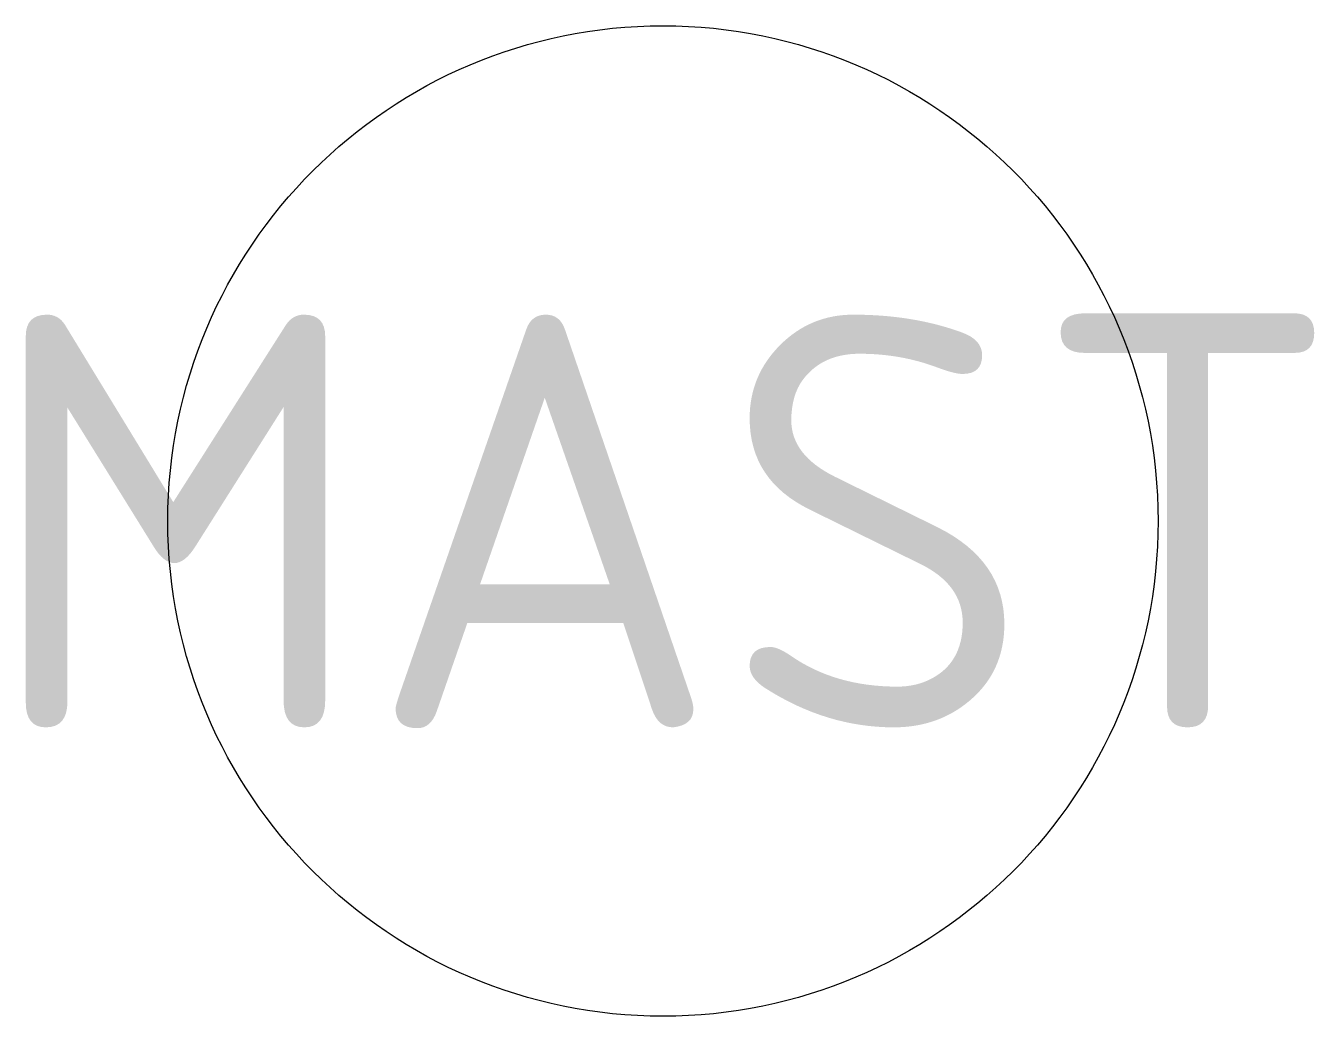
# Model space of a CAD drawing. Extents: x -3.86 to 3.95, y -3 to 3.
import ezdxf
from ezdxf.enums import TextEntityAlignment as Align

# ---------------------------------------------------------------- set-up
doc = ezdxf.new("R2010")
doc.units = 0
doc.layers.get('0').update_dxf_attribs({"lineweight": 25})
doc.styles.add('NLCS-ISO', font='NLCS-ISO.ttf')

msp = doc.modelspace()

# ---------------------------------------------------------------- linework, layer by layer
msp.add_circle((0, 0), 3)

# ---------------------------------------------------------------- texts
at = {"style": 'NLCS-ISO'}
msp.add_attdef('MAST', text='-', height=2.5, dxfattribs=at).set_placement((0, 0), align=Align.MIDDLE_CENTER)

doc.saveas('drawing.dxf')
